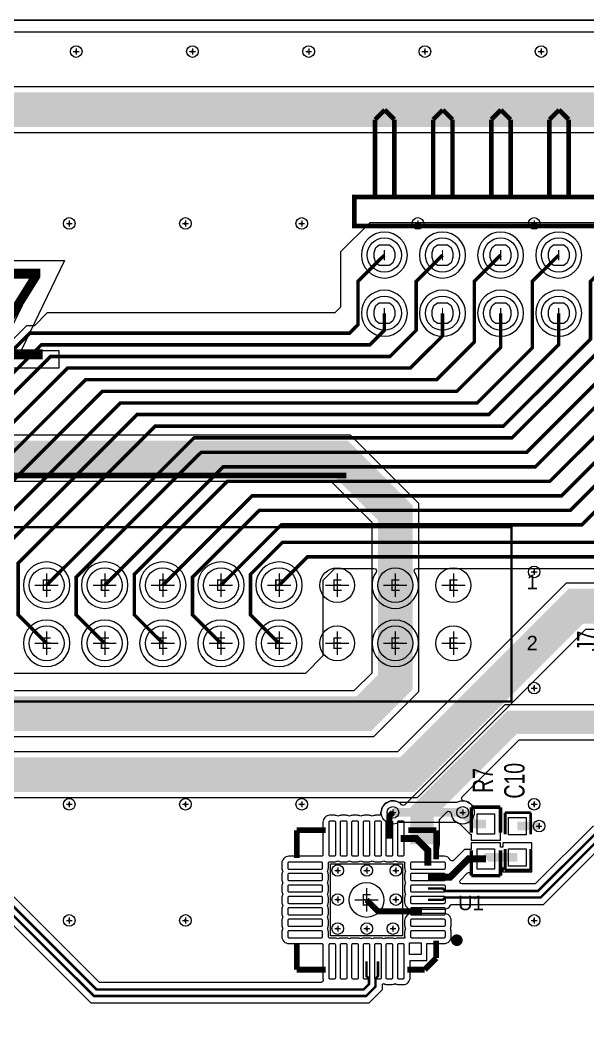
# Model space of a CAD drawing. Extents: x -3 to 10972, y 0 to 3504.
# Drawn here: x 2454 to 3430, y 1764 to 3504 of the extents above; entities that cross this region are included whole.
import ezdxf
from ezdxf.enums import TextEntityAlignment as Align

# ---------------------------------------------------------------- set-up
doc = ezdxf.new("R2010")
doc.units = 0
doc.layers.add('DB-LX16', color=10, linetype='CONTINUOUS')

# ---------------------------------------------------------------- blocks, each defined once
blk = doc.blocks.new('FIGURE_CROSS')
for points in [[(0, 0.5), (0, -0.5)], [(-0.5, 0), (0.5, 0)]]:
    blk.add_lwpolyline(points)
blk = doc.blocks.new('FIGURE_OBLONG')
blk.add_lwpolyline([(-0.5, -0.125), (-0.5, 0.125), (-0.416, 0.375), (-0.25, 0.5), (0.25, 0.5), (0.416, 0.375), (0.5, 0.125), (0.5, -0.125), (0.416, -0.375), (0.25, -0.5), (-0.25, -0.5), (-0.416, -0.375)], close=True)

msp = doc.modelspace()

# ---------------------------------------------------------------- linework, layer by layer
at = {"layer": 'DB-LX16'}
for points, format in [([(0, 2600), (0, 3425.19, -0.414214), (78.74, 3503.93), (3976.37, 3503.93, -0.414214), (4055.11, 3425.19), (4055.11, 78.74, -0.414214), (3976.37, 0), (78.74, 0, -0.414214), (0, 78.74), (0, 2598.42)], "xyb"), ([(320, 3483.92), (3976.37, 3483.92, -0.414214), (4035.1, 3425.19), (4035.1, 78.74, -0.414214)], "xyb"), ([(3081.34, 3149.55, 7.87, 7.87, 0), (3881.34, 3149.55, 8, 8, 0), (3940.34, 3149.55, 8, 8, 0), (3940.34, 3199.55, 8, 8, 0), (3881.34, 3199.55, 7.87, 7.87, 0), (3081.34, 3199.55, 7.87, 7.87, 0)], "xyseb"), ([(1970.16, 2380), (2945, 2380), (2975, 2410), (2975, 2540), (2995, 2560), (3062.65, 2560, -0.602344), (3065.96, 2553.75, 1.892569), (3132.08, 2553.75, -0.602344), (3135.39, 2560), (3589.15, 2560, 0.02124)], "xyb"), ([(3464.98, 2325.02), (3287.57, 2325.02), (3115.73, 2153.18, -0.430434), (3109.92, 2153.34, 0.653047), (3075.08, 2141.95), (3075.01, 2141.24), (3073.88, 2140.12), (3073.88, 2135.02), (3065.22, 2135.02, 0.127581), (3059.38, 2133.51, 0.126979), (3053.53, 2135.02), (3045.53, 2135.02, 0.126979), (3039.68, 2133.51, 0.127581), (3033.84, 2135.02), (3025.84, 2135.02, 0.127581), (3020, 2133.51, 0.127581), (3014.16, 2135.02), (3006.16, 2135.02, 0.127581), (3000.32, 2133.51, 0.126979), (2994.47, 2135.02), (2986.47, 2135.02, 0.414214), (2974.46, 2123.01), (2974.46, 2067.01, 0.010827), (2974.47, 2066.49, -0.440282), (2972.38, 2064.4, 0.01083), (2971.86, 2064.42), (2915.86, 2064.42, 0.414214), (2903.84, 2052.4), (2903.84, 2044.4, 0.127582), (2905.36, 2038.56, 0.127793), (2903.84, 2032.71), (2903.84, 2024.71, 0.127582), (2905.36, 2018.87, 0.127582), (2903.84, 2013.03), (2903.84, 2005.03, 0.127793), (2905.36, 1999.18, 0.127582), (2903.84, 1993.34), (2903.84, 1985.34, 0.127582), (2905.36, 1979.5, 0.127793), (2903.84, 1973.65), (2903.84, 1965.65, 0.127582), (2905.36, 1959.81, 0.127582), (2903.84, 1953.97), (2903.84, 1945.97, 0.127793), (2905.36, 1940.12, 0.127582), (2903.84, 1934.28), (2903.84, 1926.28, 0.414214), (2915.86, 1914.26), (2971.86, 1914.26, 0.01083), (2972.38, 1914.28, -0.440282), (2974.47, 1912.19, 0.010827), (2974.46, 1911.67), (2974.46, 1855.67, 0.072273), (2974.95, 1852.25, -0.500787), (2971.12, 1847.12), (2590.02, 1847.12), (2075.02, 2362.12)], "xyb"), ([(2060.42, 2326.88), (2575.42, 1811.88), (3054.02, 1811.88), (3076.98, 1834.85), (3076.98, 1844.19), (3078.16, 1844.72, 0.020948), (3079.06, 1845.17, 0.127581), (3084.9, 1843.66), (3092.9, 1843.66, 0.127581), (3098.74, 1845.17, 0.126979), (3104.59, 1843.66), (3112.59, 1843.66, 0.414214), (3124.6, 1855.67), (3124.6, 1885.32), (3153.54, 1885.32), (3153.54, 1914.26), (3183.2, 1914.26, 0.414214), (3195.22, 1926.28), (3195.22, 1934.28, 0.127582), (3193.7, 1940.12, 0.127793), (3195.22, 1945.97), (3195.22, 1953.97, 0.414457), (3183.2, 1965.98), (3127.2, 1965.98, 0.41397), (3115.18, 1953.97), (3115.18, 1945.97, 0.127793), (3116.7, 1940.12, 0.127582), (3115.18, 1934.28), (3115.18, 1926.28, 0.010622), (3115.2, 1925.77), (3115.2, 1923.68), (3104.59, 1923.68, 0.126979), (3098.74, 1922.17, 0.127581), (3092.9, 1923.68), (3084.9, 1923.68, 0.127581), (3079.06, 1922.17, 0.127581), (3073.22, 1923.68), (3065.22, 1923.68, 0.127581), (3059.38, 1922.17, 0.126979), (3053.53, 1923.68), (3045.53, 1923.68, 0.126979), (3039.68, 1922.17, 0.127581), (3033.84, 1923.68), (3025.84, 1923.68, 0.127581), (3020, 1922.17, 0.127581), (3014.16, 1923.68), (3006.16, 1923.68, 0.127581), (3000.32, 1922.17, 0.126979), (2994.47, 1923.68), (2986.47, 1923.68, 0.010827), (2985.95, 1923.67, -0.440282), (2983.86, 1925.76, 0.01083), (2983.88, 1926.28), (2983.88, 1934.28, 0.127582), (2982.36, 1940.12, 0.127793), (2983.88, 1945.97), (2983.88, 1953.97, 0.127582), (2982.36, 1959.81, 0.127582), (2983.88, 1965.65), (2983.88, 1973.65, 0.127793), (2982.36, 1979.5, 0.127582), (2983.88, 1985.34), (2983.88, 1993.34, 0.127582), (2982.36, 1999.18, 0.127793), (2983.88, 2005.03), (2983.88, 2013.03, 0.127582), (2982.36, 2018.87, 0.127582), (2983.88, 2024.71), (2983.88, 2032.71, 0.127793), (2982.36, 2038.56, 0.127582), (2983.88, 2044.4), (2983.88, 2052.4, 0.01083), (2983.86, 2052.92, -0.440282), (2985.95, 2055.01, 0.010827), (2986.47, 2055), (2994.47, 2055, 0.126979), (3000.32, 2056.51, 0.127581), (3006.16, 2055), (3014.16, 2055, 0.127581), (3020, 2056.51, 0.127581), (3025.84, 2055), (3033.84, 2055, 0.127581), (3039.68, 2056.51, 0.126979), (3045.53, 2055), (3053.53, 2055, 0.126979), (3059.38, 2056.51, 0.127581), (3065.22, 2055), (3073.22, 2055, 0.127581), (3079.06, 2056.51, 0.127581), (3084.9, 2055), (3092.9, 2055, 0.127581), (3098.74, 2056.51, 0.126979), (3104.59, 2055), (3112.59, 2055, 0.010827), (3113.11, 2055.01, -0.440282), (3115.2, 2052.92, 0.01083), (3115.18, 2052.4), (3115.18, 2044.4, 0.127582), (3116.7, 2038.56, 0.127793), (3115.18, 2032.71), (3115.18, 2024.71, 0.127582), (3116.7, 2018.87, 0.127582), (3115.18, 2013.03), (3115.18, 2005.03, 0.127793), (3116.7, 1999.18, 0.127582), (3115.18, 1993.34), (3115.18, 1985.34, 0.414214), (3127.2, 1973.32), (3183.2, 1973.32, 0.294779), (3194.15, 1980.39), (3194.68, 1981.56), (3354.26, 1981.56), (3454.58, 2081.88)], "xyb"), ([(3439.98, 2117.12), (3339.66, 2016.8), (3214.1, 2016.8, -0.667438), (3211.27, 2023.62), (3223.02, 2035.37, -0.667438), (3229.84, 2032.54), (3229.84, 2032.48), (3279.88, 2032.48), (3279.88, 2044.98), (3283.98, 2044.98), (3283.98, 2037.48), (3334.02, 2037.48), (3334.02, 2087.52), (3283.98, 2087.52), (3283.98, 2080.02), (3279.88, 2080.02), (3279.88, 2087.52), (3229.84, 2087.52), (3229.84, 2076.02), (3218.37, 2076.02), (3199.91, 2057.56, -0.493909), (3193.61, 2058.39, 0.26834), (3183.2, 2064.42), (3171.22, 2064.42), (3171.22, 2070.37), (3171.45, 2070.82, 0.123653), (3175.02, 2085), (3175.02, 2127.57), (3188.24, 2140.79, -0.637747), (3195.05, 2138.3, 0.304381), (3209.01, 2120.9), (3209.48, 2120.75), (3227.75, 2102.48), (3229.84, 2102.48), (3229.84, 2092.48), (3279.88, 2092.48), (3279.88, 2147.52), (3233.56, 2147.52, 0.282395), (3216.7, 2159.95, -0.637747), (3214.21, 2166.76), (3312.43, 2264.98), (3471.71, 2264.98)], "xyb")]:
    msp.add_lwpolyline(points, format=format, dxfattribs=at)
for points in [[(0, 78.74, 0.414214), (78.74, 0), (3976.37, 0, 0.414214), (4055.11, 78.74), (4055.11, 3425.19, 0.414214), (3976.37, 3503.93), (78.74, 3503.93, 0.414214), (0, 3425.19), (0, 2600), (0, 2598.42)], [(20.01, 3425.19, -0.414214), (78.74, 3483.92), (3976.37, 3483.92, -0.414214), (4035.1, 3425.19), (4035.1, 78.74, -0.414214), (3976.37, 20.01), (78.74, 20.01, -0.414214), (20.01, 78.74)], [(3119.83, 3099.55, 1), (3040.73, 3099.55, 1)], [(3219.83, 3099.55, 1), (3140.73, 3099.55, 1)], [(3319.83, 3099.55, 1), (3240.73, 3099.55, 1)], [(3419.83, 3099.55, 1), (3340.73, 3099.55, 1)], [(3119.83, 2999.55, 1), (3040.73, 2999.55, 1)], [(3219.83, 2999.55, 1), (3140.73, 2999.55, 1)], [(3319.83, 2999.55, 1), (3240.73, 2999.55, 1)], [(3419.83, 2999.55, 1), (3340.73, 2999.55, 1)], [(2539.04, 2531.2, 1), (2459, 2531.2, 1)], [(2639.04, 2531.2, 1), (2559, 2531.2, 1)], [(2739.04, 2531.2, 1), (2659, 2531.2, 1)], [(2839.04, 2531.2, 1), (2759, 2531.2, 1)], [(2939.04, 2531.2, 1), (2859, 2531.2, 1)], [(1925, 2245.02), (3103.43, 2245.02), (3393.43, 2535.02), (3520, 2535.02, -0.037453), (3525.97, 2534.57), (3526.12, 2534.54), (3559.54, 2534.54), (3559.54, 2501.12), (3559.57, 2500.97, -0.075011), (3559.57, 2489.03), (3559.54, 2488.88), (3559.54, 2455.46), (3526.12, 2455.46), (3525.97, 2455.43, -0.037453), (3520, 2454.98), (3426.57, 2454.98), (3136.57, 2164.98), (1925, 2164.98, -1)], [(2539.04, 2431.2, 1), (2459, 2431.2, 1)], [(2639.04, 2431.2, 1), (2559, 2431.2, 1)], [(2739.04, 2431.2, 1), (2659, 2431.2, 1)], [(2839.04, 2431.2, 1), (2759, 2431.2, 1)], [(2939.04, 2431.2, 1), (2859, 2431.2, 1)], [(3139.04, 2431.2, 1), (3059, 2431.2, 1)], [(3205.3, 2122.48), (3104.7, 2122.48, -1.696689), (3104.7, 2157.52), (3205.3, 2157.52, -1.696689)], [(2994.47, 2125.01), (2986.47, 2125.01, 0.414214), (2984.47, 2123.01), (2984.47, 2067.01, 0.414214), (2986.47, 2065.01), (2994.47, 2065.01, 0.414214), (2996.47, 2067.01), (2996.47, 2123.01, 0.414214)], [(3014.16, 2125.01), (3006.16, 2125.01, 0.414214), (3004.16, 2123.01), (3004.16, 2067.01, 0.414214), (3006.16, 2065.01), (3014.16, 2065.01, 0.414214), (3016.16, 2067.01), (3016.16, 2123.01, 0.414214)], [(3033.84, 2125.01), (3025.84, 2125.01, 0.414214), (3023.84, 2123.01), (3023.84, 2067.01, 0.414214), (3025.84, 2065.01), (3033.84, 2065.01, 0.414214), (3035.84, 2067.01), (3035.84, 2123.01, 0.414214)], [(3053.53, 2125.01), (3045.53, 2125.01, 0.414214), (3043.53, 2123.01), (3043.53, 2067.01, 0.414214), (3045.53, 2065.01), (3053.53, 2065.01, 0.414214), (3055.53, 2067.01), (3055.53, 2123.01, 0.414214)], [(3073.22, 2125.01), (3065.22, 2125.01, 0.414214), (3063.22, 2123.01), (3063.22, 2067.01, 0.414214), (3065.22, 2065.01), (3073.22, 2065.01, 0.414214), (3075.22, 2067.01), (3075.22, 2123.01, 0.414214)], [(3092.9, 2125.01), (3084.9, 2125.01, 0.414214), (3082.9, 2123.01), (3082.9, 2067.01, 0.414214), (3084.9, 2065.01), (3092.9, 2065.01, 0.414214), (3094.9, 2067.01), (3094.9, 2123.01, 0.414214)], [(3112.59, 2125.01), (3104.59, 2125.01, 0.414214), (3102.59, 2123.01), (3102.59, 2067.01, 0.414214), (3104.59, 2065.01), (3112.59, 2065.01, 0.414214), (3114.59, 2067.01), (3114.59, 2123.01, 0.414214)], [(2971.86, 2054.4), (2915.86, 2054.4, 0.414214), (2913.86, 2052.4), (2913.86, 2044.4, 0.414214), (2915.86, 2042.4), (2971.86, 2042.4, 0.414214), (2973.86, 2044.4), (2973.86, 2052.4, 0.414214)], [(3183.2, 2054.4), (3127.2, 2054.4, 0.414214), (3125.2, 2052.4), (3125.2, 2044.4, 0.414214), (3127.2, 2042.4), (3183.2, 2042.4, 0.414214), (3185.2, 2044.4), (3185.2, 2052.4, 0.414214)], [(2971.86, 2034.71), (2915.86, 2034.71, 0.414214), (2913.86, 2032.71), (2913.86, 2024.71, 0.414214), (2915.86, 2022.71), (2971.86, 2022.71, 0.414214), (2973.86, 2024.71), (2973.86, 2032.71, 0.414214)], [(3183.2, 2034.71), (3127.2, 2034.71, 0.414214), (3125.2, 2032.71), (3125.2, 2024.71, 0.414214), (3127.2, 2022.71), (3183.2, 2022.71, 0.414214), (3185.2, 2024.71), (3185.2, 2032.71, 0.414214)], [(2971.86, 2015.03), (2915.86, 2015.03, 0.414214), (2913.86, 2013.03), (2913.86, 2005.03, 0.414214), (2915.86, 2003.03), (2971.86, 2003.03, 0.414214), (2973.86, 2005.03), (2973.86, 2013.03, 0.414214)], [(3183.2, 2015.03), (3127.2, 2015.03, 0.414214), (3125.2, 2013.03), (3125.2, 2005.03, 0.414214), (3127.2, 2003.03), (3183.2, 2003.03, 0.414214), (3185.2, 2005.03), (3185.2, 2013.03, 0.414214)], [(2971.86, 1995.34), (2915.86, 1995.34, 0.414214), (2913.86, 1993.34), (2913.86, 1985.34, 0.414214), (2915.86, 1983.34), (2971.86, 1983.34, 0.414214), (2973.86, 1985.34), (2973.86, 1993.34, 0.414214)], [(3183.2, 1995.34), (3127.2, 1995.34, 0.414214), (3125.2, 1993.34), (3125.2, 1985.34, 0.414214), (3127.2, 1983.34), (3183.2, 1983.34, 0.414214), (3185.2, 1985.34), (3185.2, 1993.34, 0.414214)], [(2971.86, 1975.65), (2915.86, 1975.65, 0.414214), (2913.86, 1973.65), (2913.86, 1965.65, 0.414214), (2915.86, 1963.65), (2971.86, 1963.65, 0.414214), (2973.86, 1965.65), (2973.86, 1973.65, 0.414214)], [(3183.2, 1975.65), (3127.2, 1975.65, 0.414214), (3125.2, 1973.65), (3125.2, 1965.65, 0.414214), (3127.2, 1963.65), (3183.2, 1963.65, 0.414214), (3185.2, 1965.65), (3185.2, 1973.65, 0.414214)], [(2971.86, 1955.97), (2915.86, 1955.97, 0.414214), (2913.86, 1953.97), (2913.86, 1945.97, 0.414214), (2915.86, 1943.97), (2971.86, 1943.97, 0.414214), (2973.86, 1945.97), (2973.86, 1953.97, 0.414214)], [(3183.2, 1955.97), (3127.2, 1955.97, 0.414214), (3125.2, 1953.97), (3125.2, 1945.97, 0.414214), (3127.2, 1943.97), (3183.2, 1943.97, 0.414214), (3185.2, 1945.97), (3185.2, 1953.97, 0.414214)], [(2971.86, 1936.28), (2915.86, 1936.28, 0.414214), (2913.86, 1934.28), (2913.86, 1926.28, 0.414214), (2915.86, 1924.28), (2971.86, 1924.28, 0.414214), (2973.86, 1926.28), (2973.86, 1934.28, 0.414214)], [(3183.2, 1936.28), (3127.2, 1936.28, 0.414214), (3125.2, 1934.28), (3125.2, 1926.28, 0.414214), (3127.2, 1924.28), (3183.2, 1924.28, 0.414214), (3185.2, 1926.28), (3185.2, 1934.28, 0.414214)], [(2994.47, 1913.67), (2986.47, 1913.67, 0.414214), (2984.47, 1911.67), (2984.47, 1855.67, 0.414214), (2986.47, 1853.67), (2994.47, 1853.67, 0.414214), (2996.47, 1855.67), (2996.47, 1911.67, 0.414214)], [(3014.16, 1913.67), (3006.16, 1913.67, 0.414214), (3004.16, 1911.67), (3004.16, 1855.67, 0.414214), (3006.16, 1853.67), (3014.16, 1853.67, 0.414214), (3016.16, 1855.67), (3016.16, 1911.67, 0.414214)], [(3033.84, 1913.67), (3025.84, 1913.67, 0.414214), (3023.84, 1911.67), (3023.84, 1855.67, 0.414214), (3025.84, 1853.67), (3033.84, 1853.67, 0.414214), (3035.84, 1855.67), (3035.84, 1911.67, 0.414214)], [(3053.53, 1913.67), (3045.53, 1913.67, 0.414214), (3043.53, 1911.67), (3043.53, 1855.67, 0.414214), (3045.53, 1853.67), (3053.53, 1853.67, 0.414214), (3055.53, 1855.67), (3055.53, 1911.67, 0.414214)], [(3073.22, 1913.67), (3065.22, 1913.67, 0.414214), (3063.22, 1911.67), (3063.22, 1855.67, 0.414214), (3065.22, 1853.67), (3073.22, 1853.67, 0.414214), (3075.22, 1855.67), (3075.22, 1911.67, 0.414214)], [(3092.9, 1913.67), (3084.9, 1913.67, 0.414214), (3082.9, 1911.67), (3082.9, 1855.67, 0.414214), (3084.9, 1853.67), (3092.9, 1853.67, 0.414214), (3094.9, 1855.67), (3094.9, 1911.67, 0.414214)], [(3112.59, 1913.67), (3104.59, 1913.67, 0.414214), (3102.59, 1911.67), (3102.59, 1855.67, 0.414214), (3104.59, 1853.67), (3112.59, 1853.67, 0.414214), (3114.59, 1855.67), (3114.59, 1911.67, 0.414214)]]:
    msp.add_lwpolyline(points, format="xyb", close=True, dxfattribs=at)
for points, const_width in [([(3880.28, 3099.55), (3880.28, 3304.72), (3835, 3350), (2150, 3350)], 60), ([(3064.17, 3332.88), (3080.84, 3349.55)], 7.87), ([(3080.84, 3349.55), (3097.51, 3332.88)], 7.87), ([(3164.17, 3332.88), (3180.84, 3349.55)], 7.87), ([(3180.84, 3349.55), (3197.51, 3332.88)], 7.87), ([(3264.17, 3332.88), (3280.84, 3349.55)], 7.87), ([(3280.84, 3349.55), (3297.51, 3332.88)], 7.87), ([(3364.17, 3332.88), (3380.84, 3349.55)], 7.87), ([(3380.84, 3349.55), (3397.51, 3332.88)], 7.87), ([(3064.17, 3199.55), (3064.17, 3332.88)], 7.87), ([(3097.51, 3332.88), (3097.51, 3199.55)], 7.87), ([(3164.17, 3199.55), (3164.17, 3332.88)], 7.87), ([(3197.51, 3332.88), (3197.51, 3199.55)], 7.87), ([(3264.17, 3199.55), (3264.17, 3332.88)], 7.87), ([(3297.51, 3332.88), (3297.51, 3199.55)], 7.87), ([(3364.17, 3199.55), (3364.17, 3332.88)], 7.87), ([(3397.51, 3332.88), (3397.51, 3199.55)], 7.87), ([(3081.34, 3149.55), (3028.34, 3149.55), (3028.34, 3199.55), (3081.34, 3199.55)], 8), ([(2099.02, 2431.2), (2050, 2480.22), (2050, 2545), (2470, 2965), (3020, 2965), (3035, 2980), (3035, 3054.27), (3080.28, 3099.55)], 6), ([(3180.28, 3099.55), (3135, 3054.27), (3135, 2970), (3090, 2925), (2505.98, 2925), (2150, 2569.02), (2150, 2480.22), (2199.02, 2431.2)], 6), ([(3280.28, 3099.55), (3235, 3054.27), (3235, 2950), (3170, 2885), (2565.98, 2885), (2250, 2569.02), (2250, 2480.22), (2299.02, 2431.2)], 6), ([(3380.28, 3099.55), (3335, 3054.27), (3335, 2940), (3240, 2845), (2625.98, 2845), (2350, 2569.02), (2350, 2480.22), (2399.02, 2431.2)], 6), ([(3480.28, 3099.55), (3435, 3054.27), (3435, 2955), (3285, 2805), (2685.98, 2805), (2450, 2569.02), (2450, 2480.22), (2499.02, 2431.2)], 6), ([(3580.28, 3099.55), (3535, 3054.27), (3535, 2970), (3325, 2760), (2765, 2760), (2550, 2545), (2550, 2480.22), (2599.02, 2431.2)], 6), ([(3680.28, 3099.55), (3659.55, 3099.55), (3635, 3075), (3635, 2980), (3365, 2710), (2810, 2710), (2650, 2550), (2650, 2480.22), (2699.02, 2431.2)], 6), ([(2099.02, 2531.2), (2099.02, 2554.02), (2490, 2945), (3055, 2945), (3080.28, 2970.28), (3080.28, 2999.55)], 6), ([(2199.02, 2531.2), (2199.02, 2569.02), (2535, 2905), (3125, 2905), (3180.28, 2960.28), (3180.28, 2999.55)], 6), ([(2299.02, 2531.2), (2299.02, 2569.02), (2595, 2865), (3205, 2865), (3280.28, 2940.28), (3280.28, 2999.55)], 6), ([(2399.02, 2531.2), (2399.02, 2569.02), (2655, 2825), (3260, 2825), (3380.28, 2945.28), (3380.28, 2999.55)], 6), ([(2499.02, 2531.2), (2752.82, 2785), (3300, 2785), (3480.28, 2965.28), (3480.28, 2999.55)], 6), ([(3580.28, 2999.55), (3580.28, 2975.28), (3340, 2735), (2802.82, 2735), (2599.02, 2531.2)], 6), ([(2699.02, 2531.2), (2852.82, 2685), (3385, 2685), (3680.28, 2980.28), (3680.28, 2999.55)], 6), ([(3717.48, 2869.09), (3609.09, 2869.09), (3400, 2660), (2865, 2660), (2750, 2545), (2750, 2480.22), (2799.02, 2431.2)], 6), ([(3776.82, 2869.56), (3795.44, 2869.56), (3815, 2850), (3815, 2770), (3785, 2740), (3525, 2740), (3420, 2635), (2902.82, 2635), (2799.02, 2531.2)], 6), ([(3099.02, 2531.2), (3099.02, 2655.98), (3005, 2750), (2200, 2750)], 60), ([(1140, 2720), (3015, 2720)], 10), ([(3590, 2610), (3585, 2605), (2905, 2605), (2850, 2550), (2850, 2480.22), (2899.02, 2431.2)], 6), ([(3590, 2580), (2947.82, 2580), (2899.02, 2531.2)], 6), ([(3099.02, 2431.2), (3099.02, 2531.2)], 60), ([(3069.22, 1883.67), (3069.22, 1858.12), (3064.87, 1853.77), (3064.87, 1839.87), (3049, 1824), (2580.44, 1824), (2065.44, 2339), (1975.44, 2339), (1947.04, 2367.4), (1947.04, 2469.56), (1964.18, 2486.7), (1994.82, 2486.7), (1999.02, 2490.9), (1999.02, 2531.2)], 4.2), ([(1985, 2205), (3120, 2205), (3410, 2495), (3520, 2495)], 60), ([(3049.53, 1883.67), (3049.53, 1858.11), (3053.87, 1853.77), (3053.87, 1844.43), (3044.44, 1835), (2585, 1835), (2070, 2350), (1980, 2350), (1958.04, 2371.96), (1958.04, 2465), (1968.74, 2475.7), (1994.82, 2475.7), (1999.02, 2471.5), (1999.02, 2431.2)], 4.2), ([(1770, 1130), (1770, 2210), (1870, 2310), (3045, 2310), (3099.02, 2364.02), (3099.02, 2431.2)], 60), ([(3145, 2085), (3145, 2140), (3300, 2295), (3540, 2295)], 40), ([(3155.2, 1989.34), (3180.77, 1989.34), (3185.11, 1993.68), (3349.24, 1993.68), (3449.56, 2094), (3614.56, 2094), (3665.5, 2144.94), (3665.5, 2290.5), (3675, 2300)], 4.2), ([(3155.2, 2009.03), (3180.76, 2009.03), (3185.11, 2004.68), (3344.68, 2004.68), (3445, 2105), (3610, 2105), (3654.5, 2149.5), (3654.5, 2290.5), (3645, 2300)], 4.2), ([(3088.9, 2095.01), (3088.9, 2133.9), (3095, 2140)], 10), ([(3215, 2140), (3095, 2140)], 15), ([(3254.86, 2120), (3235, 2120), (3215, 2140)], 15), ([(3232, 2149), (3230, 2149)], 6), ([(3230, 2149), (3230, 2105)], 6), ([(3278, 2149), (3232, 2149)], 6), ([(3280, 2149), (3278, 2149)], 6), ([(3280, 2105), (3280, 2149)], 6), ([(3288, 2139.5), (3332, 2139.5)], 5), ([(3288, 2102), (3288, 2139.5)], 5), ([(3332, 2139.5), (3332, 2102)], 5), ([(3309, 2116.5), (3346.5, 2116.5)], 15), ([(2929.53, 2109.34), (2929.53, 2061.34)], 10), ([(2979.53, 2109.34), (2929.53, 2109.34)], 10), ([(3169.53, 2109.34), (3121.53, 2109.34)], 10), ([(3169.53, 2059.34), (3169.53, 2109.34)], 10), ([(3108.59, 2095.01), (3134.99, 2095.01), (3145, 2085)], 12), ([(3155.2, 2048.4), (3155.2, 2074.8), (3145, 2085)], 12), ([(3230, 2031), (3230, 2075)], 6), ([(3280, 2075), (3280, 2031)], 6), ([(3288, 2077), (3288, 2040.5)], 5), ([(3332, 2040.5), (3332, 2077)], 5), ([(3155.2, 2028.71), (3193.71, 2028.71), (3225, 2060), (3254.86, 2060)], 12), ([(3309, 2062.5), (3257.36, 2062.5), (3254.86, 2060)], 15), ([(3288, 2040.5), (3332, 2040.5)], 5), ([(3232, 2031), (3230, 2031)], 6), ([(3278, 2031), (3232, 2031)], 6), ([(3280, 2031), (3278, 2031)], 6), ([(3145.2, 1969.65), (3069.22, 1969.65), (3049.53, 1989.34)], 10), ([(2929.53, 1869.34), (2929.53, 1915.34)], 10), ([(3169.53, 1919.34), (3169.53, 1889.34)], 10), ([(3169.53, 1889.34), (3149.53, 1869.34)], 10), ([(2979.53, 1869.34), (2929.53, 1869.34)], 10), ([(3149.53, 1869.34), (3119.53, 1869.34)], 10)]:
    msp.add_lwpolyline(points, dxfattribs=dict(at, const_width=const_width))
for points in [[(2168.35, 3390.02), (3851.57, 3390.02)], [(3818.43, 3309.98), (2190.02, 3309.98)], [(3920, 3155), (3055, 3155), (3005, 3105), (3005, 3010), (2995, 3000), (2500, 3000), (2478.02, 2978.02), (2464.61, 2978.02), (2096.59, 2610)], [(2211.57, 2790.02), (3021.57, 2790.02), (3139.04, 2672.55), (3139.04, 2347.45), (3061.57, 2269.98), (1886.57, 2269.98)], [(1853.43, 2350.02), (3028.43, 2350.02), (3059, 2380.59), (3059, 2639.41), (2988.43, 2709.98), (2178.43, 2709.98)]]:
    msp.add_lwpolyline(points, dxfattribs=at)
for points in [[(2415, 3090), (2530, 3090), (2455, 2935), (2520, 2935), (2520, 2905), (2405, 2905), (2480, 3060), (2415, 3060)], [(3269.86, 2102.5), (3239.86, 2102.5), (3239.86, 2137.5), (3269.86, 2137.5)], [(3324, 2101.5), (3294, 2101.5), (3294, 2131.5), (3324, 2131.5)], [(3269.86, 2042.5), (3239.86, 2042.5), (3239.86, 2077.5), (3269.86, 2077.5)], [(3324, 2047.5), (3294, 2047.5), (3294, 2077.5), (3324, 2077.5)], [(3111.54, 2051.35), (3111.54, 1927.33), (2987.52, 1927.33), (2987.52, 2051.35)], [(3143.53, 1915.34), (3143.53, 1895.34), (3123.53, 1895.34), (3123.53, 1915.34)]]:
    msp.add_lwpolyline(points, close=True, dxfattribs=at)
at = {"layer": 'DB-LX16', "const_width": 3.94}
msp.add_lwpolyline([(3199.02, 2631.2), (3299.02, 2631.2), (3299.02, 2331.2), (-0.98, 2331.2), (-0.98, 2631.2)], close=True, dxfattribs=at)
at = {"layer": 'DB-LX16', "const_width": 10}
msp.add_lwpolyline([(3210, 1920, 1), (3200, 1920, 1)], format="xyb", close=True, dxfattribs=at)
at = {"layer": 'DB-LX16'}
for centre, radius in [((2550, 3450), 10), ((2750, 3450), 10), ((2950, 3450), 10), ((3150, 3450), 10), ((3350, 3450), 10), ((2538, 3154), 10), ((2738, 3154), 10), ((2938, 3154), 10), ((3138, 3154), 10), ((3338, 3154), 10), ((3080.28, 3099.55), 29.53), ((3080.28, 3099.55), 29.53), ((3180.28, 3099.55), 29.53), ((3180.28, 3099.55), 29.53), ((3280.28, 3099.55), 29.53), ((3280.28, 3099.55), 29.53), ((3380.28, 3099.55), 29.53), ((3380.28, 3099.55), 29.53), ((3080.28, 2999.55), 29.53), ((3080.28, 2999.55), 29.53), ((3180.28, 2999.55), 29.53), ((3180.28, 2999.55), 29.53), ((3280.28, 2999.55), 29.53), ((3280.28, 2999.55), 29.53), ((3380.28, 2999.55), 29.53), ((3380.28, 2999.55), 29.53), ((2499.02, 2531.2), 30), ((2499.02, 2531.2), 30), ((2599.02, 2531.2), 30), ((2599.02, 2531.2), 30), ((2699.02, 2531.2), 30), ((2699.02, 2531.2), 30), ((2799.02, 2531.2), 30), ((2799.02, 2531.2), 30), ((2899.02, 2531.2), 30), ((2899.02, 2531.2), 30), ((2999.02, 2531.2), 30), ((2999.02, 2531.2), 30), ((3099.02, 2531.2), 30), ((3099.02, 2531.2), 30), ((3199.02, 2531.2), 30), ((3199.02, 2531.2), 30), ((3338, 2554), 10), ((2499.02, 2431.2), 30), ((2499.02, 2431.2), 30), ((2599.02, 2431.2), 30), ((2599.02, 2431.2), 30), ((2699.02, 2431.2), 30), ((2699.02, 2431.2), 30), ((2799.02, 2431.2), 30), ((2799.02, 2431.2), 30), ((2899.02, 2431.2), 30), ((2899.02, 2431.2), 30), ((2999.02, 2431.2), 30), ((2999.02, 2431.2), 30), ((3099.02, 2431.2), 30), ((3099.02, 2431.2), 30), ((3199.02, 2431.2), 30), ((3199.02, 2431.2), 30), ((3338, 2354), 10), ((2538, 2154), 10), ((2738, 2154), 10), ((2938, 2154), 10), ((3338, 2154), 10), ((3095, 2140), 10), ((3215, 2140), 10), ((3346.5, 2116.5), 10), ((3000, 2040), 10), ((3050, 2040), 10), ((3100, 2040), 10), ((3049.53, 1989.34), 30), ((3000, 1990), 10), ((3100, 1990), 10), ((2538, 1954), 10), ((2738, 1954), 10), ((3000, 1940), 10), ((3050, 1940), 10), ((3095, 1940), 10), ((3338, 1954), 10)]:
    msp.add_circle(centre, radius, dxfattribs=at)

# ---------------------------------------------------------------- block references
for name, p, xscale, yscale in [('FIGURE_CROSS', (2550, 3450), 10, 10), ('FIGURE_CROSS', (2750, 3450), 10, 10), ('FIGURE_CROSS', (2950, 3450), 10, 10), ('FIGURE_CROSS', (3150, 3450), 10, 10), ('FIGURE_CROSS', (3350, 3450), 10, 10), ('FIGURE_CROSS', (2538, 3154), 10, 10), ('FIGURE_CROSS', (2738, 3154), 10, 10), ('FIGURE_CROSS', (2938, 3154), 10, 10), ('FIGURE_CROSS', (3138, 3154), 10, 10), ('FIGURE_CROSS', (3338, 3154), 10, 10), ('FIGURE_OBLONG', (3080.28, 3099.55), 35.43, 35.43), ('FIGURE_OBLONG', (3180.28, 3099.55), 35.43, 35.43), ('FIGURE_OBLONG', (3280.28, 3099.55), 35.43, 35.43), ('FIGURE_OBLONG', (3380.28, 3099.55), 35.43, 35.43), ('FIGURE_OBLONG', (3080.28, 2999.55), 35.43, 35.43), ('FIGURE_OBLONG', (3180.28, 2999.55), 35.43, 35.43), ('FIGURE_OBLONG', (3280.28, 2999.55), 35.43, 35.43), ('FIGURE_OBLONG', (3380.28, 2999.55), 35.43, 35.43), ('FIGURE_CROSS', (3338, 2554), 10, 10), ('FIGURE_CROSS', (2499.02, 2531.2), 40, 40), ('FIGURE_CROSS', (2599.02, 2531.2), 40, 40), ('FIGURE_CROSS', (2699.02, 2531.2), 40, 40), ('FIGURE_CROSS', (2799.02, 2531.2), 40, 40), ('FIGURE_CROSS', (2899.02, 2531.2), 40, 40), ('FIGURE_CROSS', (2999.02, 2531.2), 40, 40), ('FIGURE_CROSS', (3099.02, 2531.2), 40, 40), ('FIGURE_CROSS', (3199.02, 2531.2), 40, 40), ('FIGURE_CROSS', (2499.02, 2431.2), 40, 40), ('FIGURE_CROSS', (2599.02, 2431.2), 40, 40), ('FIGURE_CROSS', (2699.02, 2431.2), 40, 40), ('FIGURE_CROSS', (2799.02, 2431.2), 40, 40), ('FIGURE_CROSS', (2899.02, 2431.2), 40, 40), ('FIGURE_CROSS', (2999.02, 2431.2), 40, 40), ('FIGURE_CROSS', (3099.02, 2431.2), 40, 40), ('FIGURE_CROSS', (3199.02, 2431.2), 40, 40), ('FIGURE_CROSS', (3338, 2354), 10, 10), ('FIGURE_CROSS', (2538, 2154), 10, 10), ('FIGURE_CROSS', (2738, 2154), 10, 10), ('FIGURE_CROSS', (2938, 2154), 10, 10), ('FIGURE_CROSS', (3338, 2154), 10, 10), ('FIGURE_CROSS', (3095, 2140), 10, 10), ('FIGURE_CROSS', (3215, 2140), 10, 10), ('FIGURE_CROSS', (3346.5, 2116.5), 10, 10), ('FIGURE_CROSS', (3000, 2040), 10, 10), ('FIGURE_CROSS', (3050, 2040), 10, 10), ('FIGURE_CROSS', (3100, 2040), 10, 10), ('FIGURE_CROSS', (3049.53, 1989.34), 40, 40), ('FIGURE_CROSS', (3000, 1990), 10, 10), ('FIGURE_CROSS', (3100, 1990), 10, 10), ('FIGURE_CROSS', (2538, 1954), 10, 10), ('FIGURE_CROSS', (2738, 1954), 10, 10), ('FIGURE_CROSS', (3338, 1954), 10, 10), ('FIGURE_CROSS', (3000, 1940), 10, 10), ('FIGURE_CROSS', (3050, 1940), 10, 10), ('FIGURE_CROSS', (3095, 1940), 10, 10)]:
    msp.add_blockref(name, p, dxfattribs=dict(at, xscale=xscale, yscale=yscale))

# ---------------------------------------------------------------- texts
for s, height, p in [('B', 5, (2550, 3450)), ('B', 5, (2750, 3450)), ('B', 5, (2950, 3450)), ('B', 5, (3150, 3450)), ('B', 5, (3350, 3450)), ('B', 5, (2538, 3154)), ('B', 5, (2738, 3154)), ('B', 5, (2938, 3154)), ('B', 5, (3138, 3154)), ('B', 5, (3338, 3154)), ('I', 17.71, (3080.28, 3099.55)), ('I', 17.71, (3180.28, 3099.55)), ('I', 17.71, (3280.28, 3099.55)), ('I', 17.71, (3380.28, 3099.55)), ('I', 17.71, (3080.28, 2999.55)), ('I', 17.71, (3180.28, 2999.55)), ('I', 17.71, (3280.28, 2999.55)), ('I', 17.71, (3380.28, 2999.55)), ('E', 20, (2499.02, 2531.2)), ('E', 20, (2599.02, 2531.2)), ('E', 20, (2699.02, 2531.2)), ('E', 20, (2799.02, 2531.2)), ('E', 20, (2899.02, 2531.2)), ('E', 20, (2999.02, 2531.2)), ('E', 20, (3099.02, 2531.2)), ('E', 20, (3199.02, 2531.2)), ('B', 5, (3338, 2554)), ('E', 20, (2499.02, 2431.2)), ('E', 20, (2599.02, 2431.2)), ('E', 20, (2699.02, 2431.2)), ('E', 20, (2799.02, 2431.2)), ('E', 20, (2899.02, 2431.2)), ('E', 20, (2999.02, 2431.2)), ('E', 20, (3099.02, 2431.2)), ('E', 20, (3199.02, 2431.2)), ('B', 5, (3338, 2354)), ('B', 5, (2538, 2154)), ('B', 5, (2738, 2154)), ('B', 5, (2938, 2154)), ('B', 5, (3095, 2140)), ('B', 5, (3215, 2140)), ('B', 5, (3338, 2154)), ('B', 5, (3346.5, 2116.5)), ('B', 5, (3000, 2040)), ('B', 5, (3050, 2040)), ('B', 5, (3100, 2040)), ('B', 5, (3000, 1990)), ('E', 20, (3049.53, 1989.34)), ('B', 5, (3100, 1990)), ('B', 5, (2538, 1954)), ('B', 5, (2738, 1954)), ('B', 5, (3338, 1954)), ('B', 5, (3000, 1940)), ('B', 5, (3050, 1940)), ('B', 5, (3095, 1940))]:
    msp.add_text(s, height=height, dxfattribs=at).set_placement(p, align=Align.MIDDLE_CENTER)
for s, height, width, p in [('OMDAZZ', 156, 0.878205, (1724.5, 2920)), ('1', 25, 1.04, (3325, 2524.05)), ('2', 25, 1.04, (3325, 2419.05)), ('U1', 25, 1.04, (3207, 1971.67))]:
    msp.add_text(s, height=height, dxfattribs=dict(at, width=width)).set_placement(p)
at = {"layer": 'DB-LX16', "width": 0.714286}
for s, p in [('J7', (3446.67, 2435)), ('R7', (3267.36, 2195)), ('C10', (3321.5, 2194.5))]:
    msp.add_text(s, height=35, rotation=90, dxfattribs=at).set_placement(p, align=Align.CENTER)

doc.saveas('drawing.dxf')
